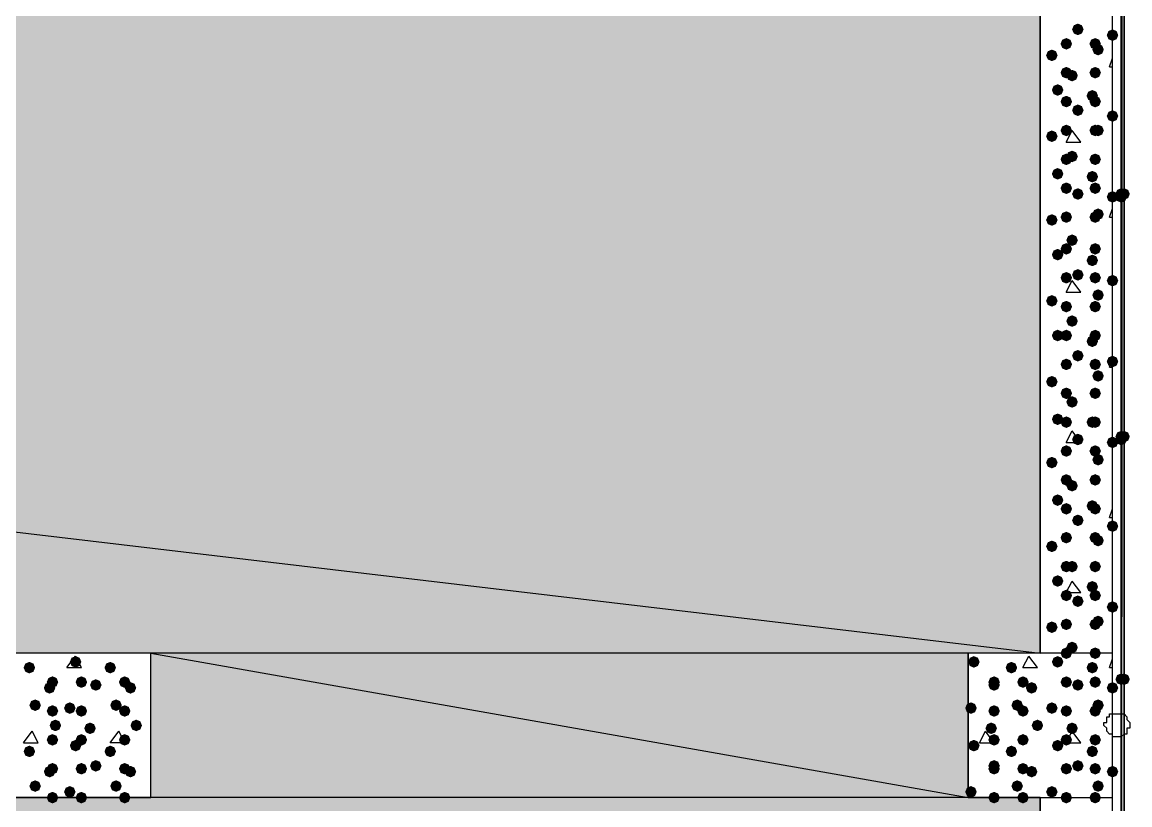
# Model space of a CAD drawing. Header units: millimetres. Extents: x 0 to 420, y 0 to 297.
# Drawn here: x 364.68 to 380.92, y 103.86 to 115.34 of the extents above; entities that cross this region are included whole.
import ezdxf

# ---------------------------------------------------------------- set-up
doc = ezdxf.new("R2010")
doc.units = ezdxf.units.MM
doc.layers.get('0').update_dxf_attribs({"linetype": 'CONTINUOUS'})

msp = doc.modelspace()

# ---------------------------------------------------------------- hatches: boundary and pattern name
at = {"true_color": 0x000007}
h = msp.add_hatch(color=0, dxfattribs=at)
h.paths.add_polyline_path([(380.788333, 226.271667), (380.788333, 82.677)], flags=0)
h.paths.add_polyline_path([(380.788333, 82.677), (380.788333, 226.271667)], flags=0)
at = {"true_color": 0x000008}
h = msp.add_hatch(color=0, dxfattribs=at)
h.paths.add_polyline_path([(379.603, 125.179667), (218.228333, 125.179667), (379.603, 106.087333)], flags=0)
h.paths.add_polyline_path([(218.228333, 125.179667), (379.603, 106.087333), (218.228333, 106.087333)], flags=0)
for points in [[(380.238, 115.231333), (380.213129, 115.171538), (380.153333, 115.146667), (380.093538, 115.171538), (380.068667, 115.231333), (380.093537, 115.291129), (380.153333, 115.316), (380.213129, 115.291129)], [(380.746, 115.146667), (380.721129, 115.086871), (380.661333, 115.062), (380.601537, 115.086871), (380.576667, 115.146667), (380.601537, 115.206462), (380.661333, 115.231333), (380.721129, 115.206463)], [(380.068667, 115.019667), (380.043796, 114.959871), (379.984, 114.935), (379.924204, 114.959871), (379.899333, 115.019667), (379.924204, 115.079462), (379.984, 115.104333), (380.043796, 115.079463)], [(380.492, 115.019667), (380.467129, 114.959871), (380.407333, 114.935), (380.347538, 114.959871), (380.322667, 115.019667), (380.347537, 115.079462), (380.407333, 115.104333), (380.467129, 115.079463)], [(380.534333, 114.935), (380.509462, 114.875204), (380.449667, 114.850333), (380.389871, 114.875204), (380.365, 114.935), (380.389871, 114.994796), (380.449667, 115.019667), (380.509462, 114.994796)], [(379.857, 114.850333), (379.832129, 114.790538), (379.772333, 114.765667), (379.712538, 114.790538), (379.687667, 114.850333), (379.712537, 114.910129), (379.772333, 114.935), (379.832129, 114.910129)], [(380.068667, 114.596333), (380.043796, 114.536537), (379.984, 114.511667), (379.924204, 114.536537), (379.899333, 114.596333), (379.924204, 114.656129), (379.984, 114.681), (380.043796, 114.656129)], [(380.153333, 114.554), (380.128462, 114.494204), (380.068667, 114.469333), (380.008871, 114.494204), (379.984, 114.554), (380.008871, 114.613796), (380.068667, 114.638667), (380.128462, 114.613796)], [(380.492, 114.596333), (380.467129, 114.536537), (380.407333, 114.511667), (380.347538, 114.536537), (380.322667, 114.596333), (380.347537, 114.656129), (380.407333, 114.681), (380.467129, 114.656129)], [(379.941667, 114.342333), (379.916796, 114.282537), (379.857, 114.257667), (379.797204, 114.282537), (379.772333, 114.342333), (379.797204, 114.402129), (379.857, 114.427), (379.916796, 114.402129)], [(380.449667, 114.257667), (380.424796, 114.197871), (380.365, 114.173), (380.305204, 114.197871), (380.280333, 114.257667), (380.305204, 114.317462), (380.365, 114.342333), (380.424796, 114.317463)], [(380.068667, 114.173), (380.043796, 114.113204), (379.984, 114.088333), (379.924204, 114.113204), (379.899333, 114.173), (379.924204, 114.232796), (379.984, 114.257667), (380.043796, 114.232796)], [(380.492, 114.173), (380.467129, 114.113204), (380.407333, 114.088333), (380.347538, 114.113204), (380.322667, 114.173), (380.347537, 114.232796), (380.407333, 114.257667), (380.467129, 114.232796)], [(380.238, 114.046), (380.213129, 113.986204), (380.153333, 113.961333), (380.093538, 113.986204), (380.068667, 114.046), (380.093537, 114.105796), (380.153333, 114.130667), (380.213129, 114.105796)], [(380.746, 113.961333), (380.721129, 113.901537), (380.661333, 113.876667), (380.601537, 113.901537), (380.576667, 113.961333), (380.601537, 114.021129), (380.661333, 114.046), (380.721129, 114.021129)], [(380.068667, 113.749667), (380.043796, 113.689871), (379.984, 113.665), (379.924204, 113.689871), (379.899333, 113.749667), (379.924204, 113.809462), (379.984, 113.834333), (380.043796, 113.809463)], [(380.492, 113.749667), (380.467129, 113.689871), (380.407333, 113.665), (380.347538, 113.689871), (380.322667, 113.749667), (380.347537, 113.809462), (380.407333, 113.834333), (380.467129, 113.809463)], [(380.534333, 113.749667), (380.509462, 113.689871), (380.449667, 113.665), (380.389871, 113.689871), (380.365, 113.749667), (380.389871, 113.809462), (380.449667, 113.834333), (380.509462, 113.809463)], [(379.857, 113.665), (379.832129, 113.605204), (379.772333, 113.580333), (379.712538, 113.605204), (379.687667, 113.665), (379.712537, 113.724796), (379.772333, 113.749667), (379.832129, 113.724796)], [(380.068667, 113.326333), (380.043796, 113.266537), (379.984, 113.241667), (379.924204, 113.266537), (379.899333, 113.326333), (379.924204, 113.386129), (379.984, 113.411), (380.043796, 113.386129)], [(380.153333, 113.368667), (380.128462, 113.308871), (380.068667, 113.284), (380.008871, 113.308871), (379.984, 113.368667), (380.008871, 113.428462), (380.068667, 113.453333), (380.128462, 113.428463)], [(380.492, 113.326333), (380.467129, 113.266537), (380.407333, 113.241667), (380.347538, 113.266537), (380.322667, 113.326333), (380.347537, 113.386129), (380.407333, 113.411), (380.467129, 113.386129)], [(379.941667, 113.114667), (379.916796, 113.054871), (379.857, 113.03), (379.797204, 113.054871), (379.772333, 113.114667), (379.797204, 113.174462), (379.857, 113.199333), (379.916796, 113.174463)], [(380.449667, 113.072333), (380.424796, 113.012538), (380.365, 112.987667), (380.305204, 113.012538), (380.280333, 113.072333), (380.305204, 113.132129), (380.365, 113.157), (380.424796, 113.132129)], [(380.068667, 112.903), (380.043796, 112.843204), (379.984, 112.818333), (379.924204, 112.843204), (379.899333, 112.903), (379.924204, 112.962796), (379.984, 112.987667), (380.043796, 112.962796)], [(380.238, 112.818333), (380.213129, 112.758537), (380.153333, 112.733667), (380.093538, 112.758537), (380.068667, 112.818333), (380.093537, 112.878129), (380.153333, 112.903), (380.213129, 112.878129)], [(380.492, 112.903), (380.467129, 112.843204), (380.407333, 112.818333), (380.347538, 112.843204), (380.322667, 112.903), (380.347537, 112.962796), (380.407333, 112.987667), (380.467129, 112.962796)], [(380.746, 112.776), (380.721129, 112.716204), (380.661333, 112.691333), (380.601537, 112.716204), (380.576667, 112.776), (380.601537, 112.835796), (380.661333, 112.860667), (380.721129, 112.835796)], [(379.857, 112.437333), (379.832129, 112.377537), (379.772333, 112.352667), (379.712538, 112.377537), (379.687667, 112.437333), (379.712537, 112.497129), (379.772333, 112.522), (379.832129, 112.497129)], [(380.068667, 112.479667), (380.043796, 112.419871), (379.984, 112.395), (379.924204, 112.419871), (379.899333, 112.479667), (379.924204, 112.539462), (379.984, 112.564333), (380.043796, 112.539463)], [(380.492, 112.479667), (380.467129, 112.419871), (380.407333, 112.395), (380.347538, 112.419871), (380.322667, 112.479667), (380.347537, 112.539462), (380.407333, 112.564333), (380.467129, 112.539463)], [(380.534333, 112.522), (380.509462, 112.462204), (380.449667, 112.437333), (380.389871, 112.462204), (380.365, 112.522), (380.389871, 112.581796), (380.449667, 112.606667), (380.509462, 112.581796)], [(380.153333, 112.141), (380.128462, 112.081204), (380.068667, 112.056333), (380.008871, 112.081204), (379.984, 112.141), (380.008871, 112.200796), (380.068667, 112.225667), (380.128462, 112.200796)], [(380.068667, 112.014), (380.043796, 111.954204), (379.984, 111.929333), (379.924204, 111.954204), (379.899333, 112.014), (379.924204, 112.073796), (379.984, 112.098667), (380.043796, 112.073796)], [(380.492, 112.014), (380.467129, 111.954204), (380.407333, 111.929333), (380.347538, 111.954204), (380.322667, 112.014), (380.347537, 112.073796), (380.407333, 112.098667), (380.467129, 112.073796)], [(379.941667, 111.929333), (379.916796, 111.869537), (379.857, 111.844667), (379.797204, 111.869537), (379.772333, 111.929333), (379.797204, 111.989129), (379.857, 112.014), (379.916796, 111.989129)], [(380.449667, 111.844667), (380.424796, 111.784871), (380.365, 111.76), (380.305204, 111.784871), (380.280333, 111.844667), (380.305204, 111.904462), (380.365, 111.929333), (380.424796, 111.904463)], [(380.238, 111.633), (380.213129, 111.573204), (380.153333, 111.548333), (380.093538, 111.573204), (380.068667, 111.633), (380.093537, 111.692796), (380.153333, 111.717667), (380.213129, 111.692796)], [(380.068667, 111.590667), (380.043796, 111.530871), (379.984, 111.506), (379.924204, 111.530871), (379.899333, 111.590667), (379.924204, 111.650462), (379.984, 111.675333), (380.043796, 111.650463)], [(380.492, 111.590667), (380.467129, 111.530871), (380.407333, 111.506), (380.347538, 111.530871), (380.322667, 111.590667), (380.347537, 111.650462), (380.407333, 111.675333), (380.467129, 111.650463)], [(380.746, 111.548333), (380.721129, 111.488538), (380.661333, 111.463667), (380.601537, 111.488538), (380.576667, 111.548333), (380.601537, 111.608129), (380.661333, 111.633), (380.721129, 111.608129)], [(380.534333, 111.336667), (380.509462, 111.276871), (380.449667, 111.252), (380.389871, 111.276871), (380.365, 111.336667), (380.389871, 111.396462), (380.449667, 111.421333), (380.509462, 111.396463)], [(379.857, 111.252), (379.832129, 111.192204), (379.772333, 111.167333), (379.712538, 111.192204), (379.687667, 111.252), (379.712537, 111.311796), (379.772333, 111.336667), (379.832129, 111.311796)], [(380.068667, 111.167333), (380.043796, 111.107537), (379.984, 111.082667), (379.924204, 111.107537), (379.899333, 111.167333), (379.924204, 111.227129), (379.984, 111.252), (380.043796, 111.227129)], [(380.492, 111.167333), (380.467129, 111.107537), (380.407333, 111.082667), (380.347538, 111.107537), (380.322667, 111.167333), (380.347537, 111.227129), (380.407333, 111.252), (380.467129, 111.227129)], [(380.153333, 110.955667), (380.128462, 110.895871), (380.068667, 110.871), (380.008871, 110.895871), (379.984, 110.955667), (380.008871, 111.015462), (380.068667, 111.040333), (380.128462, 111.015463)], [(379.941667, 110.744), (379.916796, 110.684204), (379.857, 110.659333), (379.797204, 110.684204), (379.772333, 110.744), (379.797204, 110.803796), (379.857, 110.828667), (379.916796, 110.803796)], [(380.068667, 110.744), (380.043796, 110.684204), (379.984, 110.659333), (379.924204, 110.684204), (379.899333, 110.744), (379.924204, 110.803796), (379.984, 110.828667), (380.043796, 110.803796)], [(380.449667, 110.659333), (380.424796, 110.599537), (380.365, 110.574667), (380.305204, 110.599537), (380.280333, 110.659333), (380.305204, 110.719129), (380.365, 110.744), (380.424796, 110.719129)], [(380.492, 110.744), (380.467129, 110.684204), (380.407333, 110.659333), (380.347538, 110.684204), (380.322667, 110.744), (380.347537, 110.803796), (380.407333, 110.828667), (380.467129, 110.803796)], [(380.068667, 110.320667), (380.043796, 110.260871), (379.984, 110.236), (379.924204, 110.260871), (379.899333, 110.320667), (379.924204, 110.380462), (379.984, 110.405333), (380.043796, 110.380463)], [(380.238, 110.447667), (380.213129, 110.387871), (380.153333, 110.363), (380.093538, 110.387871), (380.068667, 110.447667), (380.093537, 110.507462), (380.153333, 110.532333), (380.213129, 110.507463)], [(380.492, 110.320667), (380.467129, 110.260871), (380.407333, 110.236), (380.347538, 110.260871), (380.322667, 110.320667), (380.347537, 110.380462), (380.407333, 110.405333), (380.467129, 110.380463)], [(380.746, 110.363), (380.721129, 110.303204), (380.661333, 110.278333), (380.601537, 110.303204), (380.576667, 110.363), (380.601537, 110.422796), (380.661333, 110.447667), (380.721129, 110.422796)], [(380.534333, 110.151333), (380.509462, 110.091537), (380.449667, 110.066667), (380.389871, 110.091537), (380.365, 110.151333), (380.389871, 110.211129), (380.449667, 110.236), (380.509462, 110.211129)], [(379.857, 110.066667), (379.832129, 110.006871), (379.772333, 109.982), (379.712538, 110.006871), (379.687667, 110.066667), (379.712537, 110.126462), (379.772333, 110.151333), (379.832129, 110.126463)], [(380.068667, 109.897333), (380.043796, 109.837538), (379.984, 109.812667), (379.924204, 109.837538), (379.899333, 109.897333), (379.924204, 109.957129), (379.984, 109.982), (380.043796, 109.957129)], [(380.492, 109.897333), (380.467129, 109.837538), (380.407333, 109.812667), (380.347538, 109.837538), (380.322667, 109.897333), (380.347537, 109.957129), (380.407333, 109.982), (380.467129, 109.957129)], [(380.153333, 109.770333), (380.128462, 109.710538), (380.068667, 109.685667), (380.008871, 109.710538), (379.984, 109.770333), (380.008871, 109.830129), (380.068667, 109.855), (380.128462, 109.830129)], [(379.941667, 109.516333), (379.916796, 109.456537), (379.857, 109.431667), (379.797204, 109.456537), (379.772333, 109.516333), (379.797204, 109.576129), (379.857, 109.601), (379.916796, 109.576129)], [(380.068667, 109.474), (380.043796, 109.414204), (379.984, 109.389333), (379.924204, 109.414204), (379.899333, 109.474), (379.924204, 109.533796), (379.984, 109.558667), (380.043796, 109.533796)], [(380.449667, 109.474), (380.424796, 109.414204), (380.365, 109.389333), (380.305204, 109.414204), (380.280333, 109.474), (380.305204, 109.533796), (380.365, 109.558667), (380.424796, 109.533796)], [(380.492, 109.474), (380.467129, 109.414204), (380.407333, 109.389333), (380.347538, 109.414204), (380.322667, 109.474), (380.347537, 109.533796), (380.407333, 109.558667), (380.467129, 109.533796)], [(380.238, 109.22), (380.213129, 109.160204), (380.153333, 109.135333), (380.093538, 109.160204), (380.068667, 109.22), (380.093537, 109.279796), (380.153333, 109.304667), (380.213129, 109.279796)], [(380.746, 109.177667), (380.721129, 109.117871), (380.661333, 109.093), (380.601537, 109.117871), (380.576667, 109.177667), (380.601537, 109.237462), (380.661333, 109.262333), (380.721129, 109.237463)], [(380.068667, 109.050667), (380.043796, 108.990871), (379.984, 108.966), (379.924204, 108.990871), (379.899333, 109.050667), (379.924204, 109.110462), (379.984, 109.135333), (380.043796, 109.110463)], [(380.492, 109.050667), (380.467129, 108.990871), (380.407333, 108.966), (380.347538, 108.990871), (380.322667, 109.050667), (380.347537, 109.110462), (380.407333, 109.135333), (380.467129, 109.110463)], [(379.857, 108.881333), (379.832129, 108.821537), (379.772333, 108.796667), (379.712538, 108.821537), (379.687667, 108.881333), (379.712537, 108.941129), (379.772333, 108.966), (379.832129, 108.941129)], [(380.534333, 108.923667), (380.509462, 108.863871), (380.449667, 108.839), (380.389871, 108.863871), (380.365, 108.923667), (380.389871, 108.983462), (380.449667, 109.008333), (380.509462, 108.983463)], [(380.068667, 108.627333), (380.043796, 108.567537), (379.984, 108.542667), (379.924204, 108.567537), (379.899333, 108.627333), (379.924204, 108.687129), (379.984, 108.712), (380.043796, 108.687129)], [(380.153333, 108.542667), (380.128462, 108.482871), (380.068667, 108.458), (380.008871, 108.482871), (379.984, 108.542667), (380.008871, 108.602462), (380.068667, 108.627333), (380.128462, 108.602463)], [(380.492, 108.627333), (380.467129, 108.567537), (380.407333, 108.542667), (380.347538, 108.567537), (380.322667, 108.627333), (380.347537, 108.687129), (380.407333, 108.712), (380.467129, 108.687129)], [(379.941667, 108.331), (379.916796, 108.271204), (379.857, 108.246333), (379.797204, 108.271204), (379.772333, 108.331), (379.797204, 108.390796), (379.857, 108.415667), (379.916796, 108.390796)], [(380.068667, 108.204), (380.043796, 108.144204), (379.984, 108.119333), (379.924204, 108.144204), (379.899333, 108.204), (379.924204, 108.263796), (379.984, 108.288667), (380.043796, 108.263796)], [(380.449667, 108.246333), (380.424796, 108.186537), (380.365, 108.161667), (380.305204, 108.186537), (380.280333, 108.246333), (380.305204, 108.306129), (380.365, 108.331), (380.424796, 108.306129)], [(380.492, 108.204), (380.467129, 108.144204), (380.407333, 108.119333), (380.347538, 108.144204), (380.322667, 108.204), (380.347537, 108.263796), (380.407333, 108.288667), (380.467129, 108.263796)], [(380.238, 108.034667), (380.213129, 107.974871), (380.153333, 107.95), (380.093538, 107.974871), (380.068667, 108.034667), (380.093537, 108.094462), (380.153333, 108.119333), (380.213129, 108.094463)], [(380.746, 107.95), (380.721129, 107.890204), (380.661333, 107.865333), (380.601537, 107.890204), (380.576667, 107.95), (380.601537, 108.009796), (380.661333, 108.034667), (380.721129, 108.009796)], [(380.068667, 107.780667), (380.043796, 107.720871), (379.984, 107.696), (379.924204, 107.720871), (379.899333, 107.780667), (379.924204, 107.840462), (379.984, 107.865333), (380.043796, 107.840463)], [(380.492, 107.780667), (380.467129, 107.720871), (380.407333, 107.696), (380.347538, 107.720871), (380.322667, 107.780667), (380.347537, 107.840462), (380.407333, 107.865333), (380.467129, 107.840463)], [(380.534333, 107.738333), (380.509462, 107.678538), (380.449667, 107.653667), (380.389871, 107.678538), (380.365, 107.738333), (380.389871, 107.798129), (380.449667, 107.823), (380.509462, 107.798129)], [(379.857, 107.653667), (379.832129, 107.593871), (379.772333, 107.569), (379.712538, 107.593871), (379.687667, 107.653667), (379.712537, 107.713462), (379.772333, 107.738333), (379.832129, 107.713463)], [(380.068667, 107.357333), (380.043796, 107.297537), (379.984, 107.272667), (379.924204, 107.297537), (379.899333, 107.357333), (379.924204, 107.417129), (379.984, 107.442), (380.043796, 107.417129)], [(380.153333, 107.357333), (380.128462, 107.297537), (380.068667, 107.272667), (380.008871, 107.297537), (379.984, 107.357333), (380.008871, 107.417129), (380.068667, 107.442), (380.128462, 107.417129)], [(380.492, 107.357333), (380.467129, 107.297537), (380.407333, 107.272667), (380.347538, 107.297537), (380.322667, 107.357333), (380.347537, 107.417129), (380.407333, 107.442), (380.467129, 107.417129)], [(379.941667, 107.145667), (379.916796, 107.085871), (379.857, 107.061), (379.797204, 107.085871), (379.772333, 107.145667), (379.797204, 107.205462), (379.857, 107.230333), (379.916796, 107.205463)], [(380.068667, 106.934), (380.043796, 106.874204), (379.984, 106.849333), (379.924204, 106.874204), (379.899333, 106.934), (379.924204, 106.993796), (379.984, 107.018667), (380.043796, 106.993796)], [(380.449667, 107.061), (380.424796, 107.001204), (380.365, 106.976333), (380.305204, 107.001204), (380.280333, 107.061), (380.305204, 107.120796), (380.365, 107.145667), (380.424796, 107.120796)], [(380.492, 106.934), (380.467129, 106.874204), (380.407333, 106.849333), (380.347538, 106.874204), (380.322667, 106.934), (380.347537, 106.993796), (380.407333, 107.018667), (380.467129, 106.993796)], [(380.238, 106.849333), (380.213129, 106.789537), (380.153333, 106.764667), (380.093538, 106.789537), (380.068667, 106.849333), (380.093537, 106.909129), (380.153333, 106.934), (380.213129, 106.909129)], [(380.746, 106.764667), (380.721129, 106.704871), (380.661333, 106.68), (380.601537, 106.704871), (380.576667, 106.764667), (380.601537, 106.824462), (380.661333, 106.849333), (380.721129, 106.824463)], [(379.857, 106.468333), (379.832129, 106.408537), (379.772333, 106.383667), (379.712538, 106.408537), (379.687667, 106.468333), (379.712537, 106.528129), (379.772333, 106.553), (379.832129, 106.528129)], [(380.068667, 106.510667), (380.043796, 106.450871), (379.984, 106.426), (379.924204, 106.450871), (379.899333, 106.510667), (379.924204, 106.570462), (379.984, 106.595333), (380.043796, 106.570463)], [(380.492, 106.510667), (380.467129, 106.450871), (380.407333, 106.426), (380.347538, 106.450871), (380.322667, 106.510667), (380.347537, 106.570462), (380.407333, 106.595333), (380.467129, 106.570463)], [(380.534333, 106.553), (380.509462, 106.493204), (380.449667, 106.468333), (380.389871, 106.493204), (380.365, 106.553), (380.389871, 106.612796), (380.449667, 106.637667), (380.509462, 106.612796)], [(380.153333, 106.172), (380.128462, 106.112204), (380.068667, 106.087333), (380.008871, 106.112204), (379.984, 106.172), (380.008871, 106.231796), (380.068667, 106.256667), (380.128462, 106.231796)], [(380.068667, 106.087333), (380.043796, 106.027537), (379.984, 106.002667), (379.924204, 106.027537), (379.899333, 106.087333), (379.924204, 106.147129), (379.984, 106.172), (380.043796, 106.147129)], [(380.492, 106.087333), (380.467129, 106.027537), (380.407333, 106.002667), (380.347538, 106.027537), (380.322667, 106.087333), (380.347537, 106.147129), (380.407333, 106.172), (380.467129, 106.147129)]]:
    msp.add_hatch(color=0, dxfattribs=at).paths.add_polyline_path(points, flags=0)
at = {"true_color": 0x0000fe}
for points in [[(380.873, 112.818333), (380.848129, 112.758537), (380.788333, 112.733667), (380.728538, 112.758537), (380.703667, 112.818333), (380.728537, 112.878129), (380.788333, 112.903), (380.848129, 112.878129)], [(380.873, 112.818333), (380.848129, 112.758537), (380.788333, 112.733667), (380.728538, 112.758537), (380.703667, 112.818333), (380.728537, 112.878129), (380.788333, 112.903), (380.848129, 112.878129)], [(380.873, 112.776), (380.848129, 112.716204), (380.788333, 112.691333), (380.728538, 112.716204), (380.703667, 112.776), (380.728537, 112.835796), (380.788333, 112.860667), (380.848129, 112.835796)], [(380.915333, 112.818333), (380.890463, 112.758537), (380.830667, 112.733667), (380.770871, 112.758537), (380.746, 112.818333), (380.770871, 112.878129), (380.830667, 112.903), (380.890462, 112.878129)], [(380.873, 109.262333), (380.848129, 109.202538), (380.788333, 109.177667), (380.728538, 109.202538), (380.703667, 109.262333), (380.728537, 109.322129), (380.788333, 109.347), (380.848129, 109.322129)], [(380.873, 109.262333), (380.848129, 109.202538), (380.788333, 109.177667), (380.728538, 109.202538), (380.703667, 109.262333), (380.728537, 109.322129), (380.788333, 109.347), (380.848129, 109.322129)], [(380.873, 109.22), (380.848129, 109.160204), (380.788333, 109.135333), (380.728538, 109.160204), (380.703667, 109.22), (380.728537, 109.279796), (380.788333, 109.304667), (380.848129, 109.279796)], [(380.915333, 109.262333), (380.890463, 109.202538), (380.830667, 109.177667), (380.770871, 109.202538), (380.746, 109.262333), (380.770871, 109.322129), (380.830667, 109.347), (380.890462, 109.322129)], [(380.873, 105.706333), (380.848129, 105.646537), (380.788333, 105.621667), (380.728538, 105.646537), (380.703667, 105.706333), (380.728537, 105.766129), (380.788333, 105.791), (380.848129, 105.766129)], [(380.873, 105.706333), (380.848129, 105.646537), (380.788333, 105.621667), (380.728538, 105.646537), (380.703667, 105.706333), (380.728537, 105.766129), (380.788333, 105.791), (380.848129, 105.766129)], [(380.873, 105.706333), (380.848129, 105.646537), (380.788333, 105.621667), (380.728538, 105.646537), (380.703667, 105.706333), (380.728537, 105.766129), (380.788333, 105.791), (380.848129, 105.766129)], [(380.915333, 105.706333), (380.890463, 105.646537), (380.830667, 105.621667), (380.770871, 105.646537), (380.746, 105.706333), (380.770871, 105.766129), (380.830667, 105.791), (380.890462, 105.766129)]]:
    msp.add_hatch(color=0, dxfattribs=at).paths.add_polyline_path(points, flags=0)
at = {"true_color": 0x000007}
for points in [[(365.548333, 105.960333), (365.523462, 105.900538), (365.463667, 105.875667), (365.403871, 105.900538), (365.379, 105.960333), (365.403871, 106.020129), (365.463667, 106.045), (365.523462, 106.020129)], [(378.714, 105.960333), (378.689129, 105.900538), (378.629333, 105.875667), (378.569537, 105.900538), (378.544667, 105.960333), (378.569537, 106.020129), (378.629333, 106.045), (378.689129, 106.020129)], [(379.941667, 105.960333), (379.916796, 105.900538), (379.857, 105.875667), (379.797204, 105.900538), (379.772333, 105.960333), (379.797204, 106.020129), (379.857, 106.045), (379.916796, 106.020129)], [(364.871, 105.875667), (364.846129, 105.815871), (364.786333, 105.791), (364.726537, 105.815871), (364.701667, 105.875667), (364.726537, 105.935462), (364.786333, 105.960333), (364.846129, 105.935463)], [(366.056333, 105.875667), (366.031462, 105.815871), (365.971667, 105.791), (365.911871, 105.815871), (365.887, 105.875667), (365.911871, 105.935462), (365.971667, 105.960333), (366.031462, 105.935463)], [(379.264333, 105.875667), (379.239462, 105.815871), (379.179667, 105.791), (379.119871, 105.815871), (379.095, 105.875667), (379.119871, 105.935462), (379.179667, 105.960333), (379.239462, 105.935463)], [(380.449667, 105.875667), (380.424796, 105.815871), (380.365, 105.791), (380.305204, 105.815871), (380.280333, 105.875667), (380.305204, 105.935462), (380.365, 105.960333), (380.424796, 105.935463)], [(365.209667, 105.664), (365.184796, 105.604204), (365.125, 105.579333), (365.065204, 105.604204), (365.040333, 105.664), (365.065204, 105.723796), (365.125, 105.748667), (365.184796, 105.723796)], [(365.633, 105.664), (365.608129, 105.604204), (365.548333, 105.579333), (365.488538, 105.604204), (365.463667, 105.664), (365.488537, 105.723796), (365.548333, 105.748667), (365.608129, 105.723796)], [(365.844667, 105.621667), (365.819796, 105.561871), (365.76, 105.537), (365.700204, 105.561871), (365.675333, 105.621667), (365.700204, 105.681462), (365.76, 105.706333), (365.819796, 105.681463)], [(366.268, 105.664), (366.243129, 105.604204), (366.183333, 105.579333), (366.123538, 105.604204), (366.098667, 105.664), (366.123537, 105.723796), (366.183333, 105.748667), (366.243129, 105.723796)], [(379.010333, 105.664), (378.985463, 105.604204), (378.925667, 105.579333), (378.865871, 105.604204), (378.841, 105.664), (378.865871, 105.723796), (378.925667, 105.748667), (378.985462, 105.723796)], [(379.010333, 105.621667), (378.985463, 105.561871), (378.925667, 105.537), (378.865871, 105.561871), (378.841, 105.621667), (378.865871, 105.681462), (378.925667, 105.706333), (378.985462, 105.681463)], [(379.433667, 105.664), (379.408796, 105.604204), (379.349, 105.579333), (379.289204, 105.604204), (379.264333, 105.664), (379.289204, 105.723796), (379.349, 105.748667), (379.408796, 105.723796)], [(380.068667, 105.664), (380.043796, 105.604204), (379.984, 105.579333), (379.924204, 105.604204), (379.899333, 105.664), (379.924204, 105.723796), (379.984, 105.748667), (380.043796, 105.723796)], [(380.238, 105.621667), (380.213129, 105.561871), (380.153333, 105.537), (380.093538, 105.561871), (380.068667, 105.621667), (380.093537, 105.681462), (380.153333, 105.706333), (380.213129, 105.681463)], [(380.492, 105.664), (380.467129, 105.604204), (380.407333, 105.579333), (380.347538, 105.604204), (380.322667, 105.664), (380.347537, 105.723796), (380.407333, 105.748667), (380.467129, 105.723796)], [(365.167333, 105.579333), (365.142462, 105.519537), (365.082667, 105.494667), (365.022871, 105.519537), (364.998, 105.579333), (365.022871, 105.639129), (365.082667, 105.664), (365.142462, 105.639129)], [(366.352667, 105.579333), (366.327796, 105.519537), (366.268, 105.494667), (366.208204, 105.519537), (366.183333, 105.579333), (366.208204, 105.639129), (366.268, 105.664), (366.327796, 105.639129)], [(379.560667, 105.579333), (379.535796, 105.519537), (379.476, 105.494667), (379.416204, 105.519537), (379.391333, 105.579333), (379.416204, 105.639129), (379.476, 105.664), (379.535796, 105.639129)], [(380.746, 105.579333), (380.721129, 105.519537), (380.661333, 105.494667), (380.601537, 105.519537), (380.576667, 105.579333), (380.601537, 105.639129), (380.661333, 105.664), (380.721129, 105.639129)], [(364.955667, 105.325333), (364.930796, 105.265537), (364.871, 105.240667), (364.811204, 105.265537), (364.786333, 105.325333), (364.811204, 105.385129), (364.871, 105.41), (364.930796, 105.385129)], [(365.463667, 105.283), (365.438796, 105.223204), (365.379, 105.198333), (365.319204, 105.223204), (365.294333, 105.283), (365.319204, 105.342796), (365.379, 105.367667), (365.438796, 105.342796)], [(366.141, 105.325333), (366.116129, 105.265537), (366.056333, 105.240667), (365.996537, 105.265537), (365.971667, 105.325333), (365.996537, 105.385129), (366.056333, 105.41), (366.116129, 105.385129)], [(378.671667, 105.283), (378.646796, 105.223204), (378.587, 105.198333), (378.527204, 105.223204), (378.502333, 105.283), (378.527204, 105.342796), (378.587, 105.367667), (378.646796, 105.342796)], [(379.349, 105.325333), (379.324129, 105.265537), (379.264333, 105.240667), (379.204538, 105.265537), (379.179667, 105.325333), (379.204537, 105.385129), (379.264333, 105.41), (379.324129, 105.385129)], [(379.857, 105.283), (379.832129, 105.223204), (379.772333, 105.198333), (379.712538, 105.223204), (379.687667, 105.283), (379.712537, 105.342796), (379.772333, 105.367667), (379.832129, 105.342796)], [(380.534333, 105.325333), (380.509462, 105.265537), (380.449667, 105.240667), (380.389871, 105.265537), (380.365, 105.325333), (380.389871, 105.385129), (380.449667, 105.41), (380.509462, 105.385129)], [(365.209667, 105.240667), (365.184796, 105.180871), (365.125, 105.156), (365.065204, 105.180871), (365.040333, 105.240667), (365.065204, 105.300462), (365.125, 105.325333), (365.184796, 105.300463)], [(365.633, 105.240667), (365.608129, 105.180871), (365.548333, 105.156), (365.488538, 105.180871), (365.463667, 105.240667), (365.488537, 105.300462), (365.548333, 105.325333), (365.608129, 105.300463)], [(366.268, 105.240667), (366.243129, 105.180871), (366.183333, 105.156), (366.123538, 105.180871), (366.098667, 105.240667), (366.123537, 105.300462), (366.183333, 105.325333), (366.243129, 105.300463)], [(379.010333, 105.240667), (378.985463, 105.180871), (378.925667, 105.156), (378.865871, 105.180871), (378.841, 105.240667), (378.865871, 105.300462), (378.925667, 105.325333), (378.985462, 105.300463)], [(379.433667, 105.240667), (379.408796, 105.180871), (379.349, 105.156), (379.289204, 105.180871), (379.264333, 105.240667), (379.289204, 105.300462), (379.349, 105.325333), (379.408796, 105.300463)], [(380.068667, 105.240667), (380.043796, 105.180871), (379.984, 105.156), (379.924204, 105.180871), (379.899333, 105.240667), (379.924204, 105.300462), (379.984, 105.325333), (380.043796, 105.300463)], [(380.492, 105.240667), (380.467129, 105.180871), (380.407333, 105.156), (380.347538, 105.180871), (380.322667, 105.240667), (380.347537, 105.300462), (380.407333, 105.325333), (380.467129, 105.300463)], [(365.252, 105.029), (365.227129, 104.969204), (365.167333, 104.944333), (365.107538, 104.969204), (365.082667, 105.029), (365.107537, 105.088796), (365.167333, 105.113667), (365.227129, 105.088796)], [(365.76, 104.986667), (365.735129, 104.926871), (365.675333, 104.902), (365.615537, 104.926871), (365.590667, 104.986667), (365.615537, 105.046462), (365.675333, 105.071333), (365.735129, 105.046463)], [(366.437333, 105.029), (366.412462, 104.969204), (366.352667, 104.944333), (366.292871, 104.969204), (366.268, 105.029), (366.292871, 105.088796), (366.352667, 105.113667), (366.412462, 105.088796)], [(378.968, 104.986667), (378.943129, 104.926871), (378.883333, 104.902), (378.823537, 104.926871), (378.798667, 104.986667), (378.823537, 105.046462), (378.883333, 105.071333), (378.943129, 105.046463)], [(379.645333, 105.029), (379.620463, 104.969204), (379.560667, 104.944333), (379.500871, 104.969204), (379.476, 105.029), (379.500871, 105.088796), (379.560667, 105.113667), (379.620462, 105.088796)], [(380.153333, 104.986667), (380.128462, 104.926871), (380.068667, 104.902), (380.008871, 104.926871), (379.984, 104.986667), (380.008871, 105.046462), (380.068667, 105.071333), (380.128462, 105.046463)], [(365.209667, 104.817333), (365.184796, 104.757537), (365.125, 104.732667), (365.065204, 104.757537), (365.040333, 104.817333), (365.065204, 104.877129), (365.125, 104.902), (365.184796, 104.877129)], [(365.633, 104.817333), (365.608129, 104.757537), (365.548333, 104.732667), (365.488538, 104.757537), (365.463667, 104.817333), (365.488537, 104.877129), (365.548333, 104.902), (365.608129, 104.877129)], [(366.268, 104.817333), (366.243129, 104.757537), (366.183333, 104.732667), (366.123538, 104.757537), (366.098667, 104.817333), (366.123537, 104.877129), (366.183333, 104.902), (366.243129, 104.877129)], [(379.010333, 104.817333), (378.985463, 104.757537), (378.925667, 104.732667), (378.865871, 104.757537), (378.841, 104.817333), (378.865871, 104.877129), (378.925667, 104.902), (378.985462, 104.877129)], [(379.433667, 104.817333), (379.408796, 104.757537), (379.349, 104.732667), (379.289204, 104.757537), (379.264333, 104.817333), (379.289204, 104.877129), (379.349, 104.902), (379.408796, 104.877129)], [(380.068667, 104.817333), (380.043796, 104.757537), (379.984, 104.732667), (379.924204, 104.757537), (379.899333, 104.817333), (379.924204, 104.877129), (379.984, 104.902), (380.043796, 104.877129)], [(380.492, 104.817333), (380.467129, 104.757537), (380.407333, 104.732667), (380.347538, 104.757537), (380.322667, 104.817333), (380.347537, 104.877129), (380.407333, 104.902), (380.467129, 104.877129)], [(364.871, 104.648), (364.846129, 104.588204), (364.786333, 104.563333), (364.726537, 104.588204), (364.701667, 104.648), (364.726537, 104.707796), (364.786333, 104.732667), (364.846129, 104.707796)], [(365.548333, 104.732667), (365.523462, 104.672871), (365.463667, 104.648), (365.403871, 104.672871), (365.379, 104.732667), (365.403871, 104.792462), (365.463667, 104.817333), (365.523462, 104.792463)], [(366.056333, 104.648), (366.031462, 104.588204), (365.971667, 104.563333), (365.911871, 104.588204), (365.887, 104.648), (365.911871, 104.707796), (365.971667, 104.732667), (366.031462, 104.707796)], [(378.714, 104.732667), (378.689129, 104.672871), (378.629333, 104.648), (378.569537, 104.672871), (378.544667, 104.732667), (378.569537, 104.792462), (378.629333, 104.817333), (378.689129, 104.792463)], [(379.264333, 104.648), (379.239462, 104.588204), (379.179667, 104.563333), (379.119871, 104.588204), (379.095, 104.648), (379.119871, 104.707796), (379.179667, 104.732667), (379.239462, 104.707796)], [(379.941667, 104.732667), (379.916796, 104.672871), (379.857, 104.648), (379.797204, 104.672871), (379.772333, 104.732667), (379.797204, 104.792462), (379.857, 104.817333), (379.916796, 104.792463)], [(380.449667, 104.648), (380.424796, 104.588204), (380.365, 104.563333), (380.305204, 104.588204), (380.280333, 104.648), (380.305204, 104.707796), (380.365, 104.732667), (380.424796, 104.707796)], [(365.167333, 104.351667), (365.142462, 104.291871), (365.082667, 104.267), (365.022871, 104.291871), (364.998, 104.351667), (365.022871, 104.411462), (365.082667, 104.436333), (365.142462, 104.411463)], [(365.209667, 104.394), (365.184796, 104.334204), (365.125, 104.309333), (365.065204, 104.334204), (365.040333, 104.394), (365.065204, 104.453796), (365.125, 104.478667), (365.184796, 104.453796)], [(365.633, 104.394), (365.608129, 104.334204), (365.548333, 104.309333), (365.488538, 104.334204), (365.463667, 104.394), (365.488537, 104.453796), (365.548333, 104.478667), (365.608129, 104.453796)], [(365.844667, 104.436333), (365.819796, 104.376537), (365.76, 104.351667), (365.700204, 104.376537), (365.675333, 104.436333), (365.700204, 104.496129), (365.76, 104.521), (365.819796, 104.496129)], [(366.268, 104.394), (366.243129, 104.334204), (366.183333, 104.309333), (366.123538, 104.334204), (366.098667, 104.394), (366.123537, 104.453796), (366.183333, 104.478667), (366.243129, 104.453796)], [(366.352667, 104.351667), (366.327796, 104.291871), (366.268, 104.267), (366.208204, 104.291871), (366.183333, 104.351667), (366.208204, 104.411462), (366.268, 104.436333), (366.327796, 104.411463)], [(379.010333, 104.436333), (378.985463, 104.376537), (378.925667, 104.351667), (378.865871, 104.376537), (378.841, 104.436333), (378.865871, 104.496129), (378.925667, 104.521), (378.985462, 104.496129)], [(379.010333, 104.394), (378.985463, 104.334204), (378.925667, 104.309333), (378.865871, 104.334204), (378.841, 104.394), (378.865871, 104.453796), (378.925667, 104.478667), (378.985462, 104.453796)], [(379.433667, 104.394), (379.408796, 104.334204), (379.349, 104.309333), (379.289204, 104.334204), (379.264333, 104.394), (379.289204, 104.453796), (379.349, 104.478667), (379.408796, 104.453796)], [(379.560667, 104.351667), (379.535796, 104.291871), (379.476, 104.267), (379.416204, 104.291871), (379.391333, 104.351667), (379.416204, 104.411462), (379.476, 104.436333), (379.535796, 104.411463)], [(380.068667, 104.394), (380.043796, 104.334204), (379.984, 104.309333), (379.924204, 104.334204), (379.899333, 104.394), (379.924204, 104.453796), (379.984, 104.478667), (380.043796, 104.453796)], [(380.238, 104.436333), (380.213129, 104.376537), (380.153333, 104.351667), (380.093538, 104.376537), (380.068667, 104.436333), (380.093537, 104.496129), (380.153333, 104.521), (380.213129, 104.496129)], [(380.492, 104.394), (380.467129, 104.334204), (380.407333, 104.309333), (380.347538, 104.334204), (380.322667, 104.394), (380.347537, 104.453796), (380.407333, 104.478667), (380.467129, 104.453796)], [(380.746, 104.351667), (380.721129, 104.291871), (380.661333, 104.267), (380.601537, 104.291871), (380.576667, 104.351667), (380.601537, 104.411462), (380.661333, 104.436333), (380.721129, 104.411463)], [(364.955667, 104.14), (364.930796, 104.080204), (364.871, 104.055333), (364.811204, 104.080204), (364.786333, 104.14), (364.811204, 104.199796), (364.871, 104.224667), (364.930796, 104.199796)], [(365.463667, 104.055333), (365.438796, 103.995538), (365.379, 103.970667), (365.319204, 103.995538), (365.294333, 104.055333), (365.319204, 104.115129), (365.379, 104.14), (365.438796, 104.115129)], [(366.141, 104.14), (366.116129, 104.080204), (366.056333, 104.055333), (365.996537, 104.080204), (365.971667, 104.14), (365.996537, 104.199796), (366.056333, 104.224667), (366.116129, 104.199796)], [(378.671667, 104.055333), (378.646796, 103.995538), (378.587, 103.970667), (378.527204, 103.995538), (378.502333, 104.055333), (378.527204, 104.115129), (378.587, 104.14), (378.646796, 104.115129)], [(379.349, 104.14), (379.324129, 104.080204), (379.264333, 104.055333), (379.204538, 104.080204), (379.179667, 104.14), (379.204537, 104.199796), (379.264333, 104.224667), (379.324129, 104.199796)], [(379.857, 104.055333), (379.832129, 103.995538), (379.772333, 103.970667), (379.712538, 103.995538), (379.687667, 104.055333), (379.712537, 104.115129), (379.772333, 104.14), (379.832129, 104.115129)], [(380.534333, 104.14), (380.509462, 104.080204), (380.449667, 104.055333), (380.389871, 104.080204), (380.365, 104.14), (380.389871, 104.199796), (380.449667, 104.224667), (380.509462, 104.199796)], [(365.209667, 103.970667), (365.184796, 103.910871), (365.125, 103.886), (365.065204, 103.910871), (365.040333, 103.970667), (365.065204, 104.030462), (365.125, 104.055333), (365.184796, 104.030463)], [(365.633, 103.970667), (365.608129, 103.910871), (365.548333, 103.886), (365.488538, 103.910871), (365.463667, 103.970667), (365.488537, 104.030462), (365.548333, 104.055333), (365.608129, 104.030463)], [(366.268, 103.970667), (366.243129, 103.910871), (366.183333, 103.886), (366.123538, 103.910871), (366.098667, 103.970667), (366.123537, 104.030462), (366.183333, 104.055333), (366.243129, 104.030463)], [(379.010333, 103.970667), (378.985463, 103.910871), (378.925667, 103.886), (378.865871, 103.910871), (378.841, 103.970667), (378.865871, 104.030462), (378.925667, 104.055333), (378.985462, 104.030463)], [(379.433667, 103.970667), (379.408796, 103.910871), (379.349, 103.886), (379.289204, 103.910871), (379.264333, 103.970667), (379.289204, 104.030462), (379.349, 104.055333), (379.408796, 104.030463)], [(380.068667, 103.970667), (380.043796, 103.910871), (379.984, 103.886), (379.924204, 103.910871), (379.899333, 103.970667), (379.924204, 104.030462), (379.984, 104.055333), (380.043796, 104.030463)], [(380.492, 103.970667), (380.467129, 103.910871), (380.407333, 103.886), (380.347538, 103.910871), (380.322667, 103.970667), (380.347537, 104.030462), (380.407333, 104.055333), (380.467129, 104.030463)]]:
    msp.add_hatch(color=0, dxfattribs=at).paths.add_polyline_path(points, flags=0)
at = {"true_color": 0x000008}
h = msp.add_hatch(color=0, dxfattribs=at)
h.paths.add_polyline_path([(378.544667, 106.087333), (366.564333, 106.087333), (378.544667, 103.970667)], flags=0)
h.paths.add_polyline_path([(366.564333, 106.087333), (378.544667, 103.970667), (366.564333, 103.970667)], flags=0)
h = msp.add_hatch(color=0, dxfattribs=at)
h.paths.add_polyline_path([(379.603, 103.970667), (33.528, 103.970667), (379.603, 84.920667)], flags=0)
h.paths.add_polyline_path([(33.528, 103.970667), (379.603, 84.920667), (33.528, 84.920667)], flags=0)

# ---------------------------------------------------------------- linework, layer by layer
at = {"color": 0, "true_color": 0x000007}
for points in [[(380.830667, 82.677), (380.830667, 226.356333), (380.788333, 226.356333)], [(380.788333, 226.314), (380.830667, 226.314), (380.788333, 82.677)], [(380.788333, 226.314), (380.788333, 82.677)], [(380.788333, 82.677), (380.788333, 226.271667), (380.788333, 226.314)], [(380.830667, 226.314), (380.830667, 82.677)], [(380.788333, 226.271667), (380.788333, 82.677)], [(379.603, 125.179667), (379.603, 106.087333)], [(380.661333, 106.087333), (380.661333, 125.179667)], [(365.336667, 105.875667), (365.463667, 106.045)], [(365.548333, 105.875667), (365.463667, 106.045)], [(379.349, 105.875667), (379.433667, 106.045)], [(379.560667, 105.875667), (379.433667, 106.045)], [(365.336667, 105.875667), (365.548333, 105.875667)], [(379.349, 105.875667), (379.560667, 105.875667)], [(380.619, 105.875667), (380.661333, 106.002667)], [(380.619, 105.875667), (380.661333, 105.875667)], [(364.701667, 104.775), (364.828667, 104.944333)], [(364.913333, 104.775), (364.828667, 104.944333)], [(366.183333, 104.775), (365.971667, 104.775), (366.098667, 104.944333)], [(366.183333, 104.775), (366.098667, 104.944333)], [(378.714, 104.775), (378.798667, 104.944333)], [(378.925667, 104.775), (378.798667, 104.944333)], [(379.984, 104.775), (380.068667, 104.944333)], [(380.195667, 104.775), (380.068667, 104.944333)], [(364.701667, 104.775), (364.913333, 104.775)], [(378.714, 104.775), (378.925667, 104.775)], [(379.984, 104.775), (380.195667, 104.775)], [(379.603, 103.970667), (379.603, 84.920667)], [(380.661333, 84.920667), (380.661333, 103.970667)]]:
    msp.add_lwpolyline(points, dxfattribs=at)
for points in [[(380.788333, 226.314), (380.788333, 82.677)], [(380.788333, 226.271667), (380.788333, 82.677)], [(380.788333, 82.677), (380.788333, 226.271667)], [(364.447667, 106.087333), (364.447667, 103.970667), (366.564333, 103.970667), (366.564333, 106.087333)], [(378.544667, 106.087333), (378.544667, 103.970667), (380.661333, 103.970667), (380.661333, 106.087333)], [(380.746, 104.859667), (380.703667, 104.859667), (380.661333, 104.859667), (380.661333, 104.902), (380.619, 104.902), (380.576667, 104.944333), (380.576667, 104.986667), (380.534333, 105.029), (380.534333, 105.071333), (380.576667, 105.071333), (380.576667, 105.113667), (380.576667, 105.156), (380.619, 105.156), (380.619, 105.198333), (380.661333, 105.198333), (380.703667, 105.198333), (380.746, 105.198333), (380.788333, 105.198333), (380.830667, 105.198333), (380.873, 105.156), (380.873, 105.113667), (380.915333, 105.071333), (380.915333, 105.029), (380.915333, 104.986667), (380.873, 104.986667), (380.873, 104.944333), (380.873, 104.902), (380.830667, 104.902), (380.788333, 104.859667)]]:
    msp.add_lwpolyline(points, close=True, dxfattribs=at)
at = {"color": 0, "true_color": 0x000008}
for points in [[(379.603, 125.179667), (218.228333, 125.179667), (379.603, 106.087333)], [(218.228333, 125.179667), (379.603, 106.087333), (218.228333, 106.087333)], [(378.544667, 106.087333), (366.564333, 106.087333), (378.544667, 103.970667)], [(366.564333, 106.087333), (378.544667, 103.970667), (366.564333, 103.970667)], [(379.603, 103.970667), (33.528, 103.970667), (379.603, 84.920667)]]:
    msp.add_lwpolyline(points, close=True, dxfattribs=at)
for points in [[(380.619, 114.681), (380.661333, 114.808)], [(380.619, 114.681), (380.661333, 114.681)], [(379.984, 113.580333), (380.068667, 113.749667)], [(380.195667, 113.580333), (380.068667, 113.749667)], [(379.984, 113.580333), (380.195667, 113.580333)], [(380.619, 112.479667), (380.661333, 112.606667)], [(380.619, 112.479667), (380.661333, 112.479667)], [(379.984, 111.379), (380.068667, 111.548333)], [(380.195667, 111.379), (380.068667, 111.548333)], [(379.984, 111.379), (380.195667, 111.379)], [(380.619, 110.278333), (380.661333, 110.405333)], [(380.619, 110.278333), (380.661333, 110.278333)], [(379.984, 109.177667), (380.068667, 109.347)], [(380.195667, 109.177667), (380.068667, 109.347)], [(379.984, 109.177667), (380.195667, 109.177667)], [(380.619, 108.077), (380.661333, 108.204)], [(380.619, 108.077), (380.661333, 108.077)], [(379.984, 106.976333), (380.068667, 107.145667)], [(380.195667, 106.976333), (380.068667, 107.145667)], [(379.984, 106.976333), (380.195667, 106.976333)]]:
    msp.add_lwpolyline(points, dxfattribs=at)

doc.saveas('drawing.dxf')
